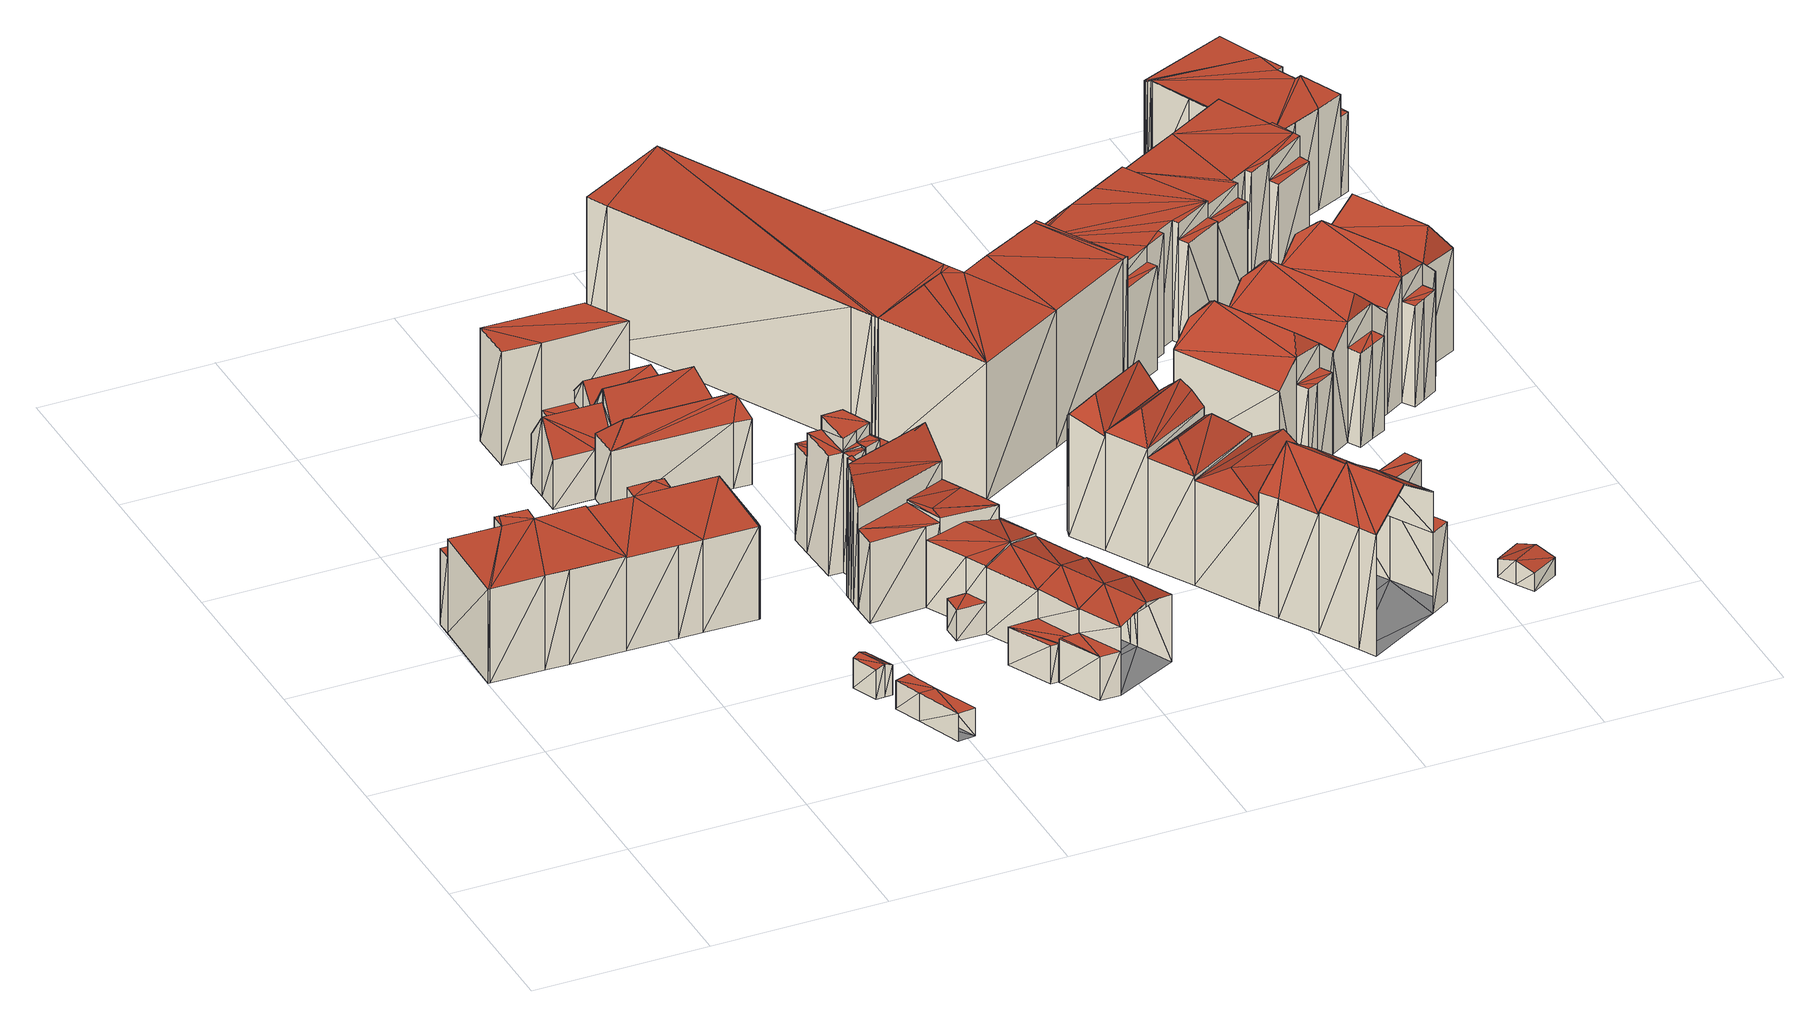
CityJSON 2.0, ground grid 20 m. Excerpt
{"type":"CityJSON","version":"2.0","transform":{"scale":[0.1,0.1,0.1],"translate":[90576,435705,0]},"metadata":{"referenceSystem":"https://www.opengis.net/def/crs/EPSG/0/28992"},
"CityObjects":{
"building1":{"type":"Building","attributes":{"TerrainHeight":2.93,"bron_tex":"UltraCAM-X 10cm juni 2008","voll_tex":"complete","bron_geo":"Lidar 15-30 punten - nov. 2008","status":"1"},"geometry":[{"type":"MultiSurface","lod":"2","boundaries":[[[0,1,2]],[[2,3,4]],[[4,0,2]],[[5,6,7]],[[7,8,5]],[[9,10,11]],[[11,12,13]],[[13,14,15]],[[15,16,17]],[[17,18,19]],[[9,11,13]],[[13,15,17]],[[17,19,20]],[[20,9,13]],[[13,17,20]],[[21,22,23]],[[23,24,25]],[[25,26,27]],[[28,21,23]],[[23,25,27]],[[29,28,23]],[[23,27,29]],[[24,30,1]],[[1,0,24]],[[25,24,0]],[[0,4,25]],[[31,32,4]],[[4,3,31]],[[22,33,7]],[[7,6,22]],[[34,22,6]],[[6,5,34]],[[33,21,19]],[[19,18,33]],[[8,7,18]],[[18,17,8]],[[5,8,17]],[[17,16,5]],[[23,34,16]],[[16,15,23]],[[30,23,15]],[[15,14,30]],[[2,1,14]],[[14,13,2]],[[3,2,13]],[[13,12,3]],[[35,36,12]],[[12,11,35]],[[27,26,11]],[[11,10,27]],[[29,27,10]],[[10,9,29]],[[28,29,9]],[[9,20,28]],[[21,28,20]],[[20,19,21]]],"semantics":{"surfaces":[{"type":"RoofSurface"},{"type":"GroundSurface"},{"type":"WallSurface"}],"values":[0,0,0,0,0,0,0,0,0,0,0,0,0,0,0,1,1,1,1,1,1,1,2,2,2,2,2,2,2,2,2,2,2,2,2,2,2,2,2,2,2,2,2,2,2,2,2,2,2,2,2,2,2,2,2,2]}}]},
"building2":{"type":"Building","attributes":{"TerrainHeight":3.15,"bron_tex":"UltraCAM-X 10cm juni 2008","voll_tex":"complete","bron_geo":"Lidar 15-30 punten - nov. 2008","status":"1"},"geometry":[{"type":"MultiSurface","lod":"2","boundaries":[[[37,32,31]],[[31,38,39]],[[39,37,31]],[[40,41,42]],[[42,43,40]],[[44,45,46]],[[47,48,49]],[[49,50,51]],[[51,36,35]],[[35,52,53]],[[54,44,46]],[[47,49,51]],[[51,35,53]],[[53,54,46]],[[46,47,51]],[[51,53,46]],[[55,26,25]],[[56,57,58]],[[58,59,60]],[[61,55,25]],[[25,56,58]],[[58,60,62]],[[62,61,25]],[[25,58,62]],[[56,25,32]],[[32,37,56]],[[63,56,37]],[[37,39,63]],[[58,64,41]],[[41,40,58]],[[65,58,40]],[[40,43,65]],[[38,31,36]],[[36,51,38]],[[39,38,51]],[[51,50,39]],[[57,63,50]],[[50,49,57]],[[64,57,49]],[[49,48,64]],[[42,41,48]],[[48,47,42]],[[43,42,47]],[[47,46,43]],[[59,65,46]],[[46,45,59]],[[60,59,45]],[[45,44,60]],[[62,60,44]],[[44,54,62]],[[61,62,54]],[[54,53,61]],[[55,61,53]],[[53,52,55]],[[26,55,52]],[[52,35,26]]],"semantics":{"surfaces":[{"type":"RoofSurface"},{"type":"GroundSurface"},{"type":"WallSurface"}],"values":[0,0,0,0,0,0,0,0,0,0,0,0,0,0,0,0,1,1,1,1,1,1,1,1,2,2,2,2,2,2,2,2,2,2,2,2,2,2,2,2,2,2,2,2,2,2,2,2,2,2,2,2,2,2,2,2]}}]},
"building3":{"type":"Building","attributes":{"TerrainHeight":2.6,"bron_tex":"UltraCAM-X 10cm juni 2008","voll_tex":"complete","bron_geo":"Lidar 15-30 punten - nov. 2008","status":"1"},"geometry":[{"type":"MultiSurface","lod":"2","boundaries":[[[66,67,68]],[[68,69,66]],[[70,71,67]],[[67,66,70]],[[72,73,74]],[[74,75,72]],[[76,74,68]],[[68,67,76]],[[73,77,66]],[[66,69,73]],[[74,73,69]],[[69,68,74]],[[75,76,67]],[[67,71,75]],[[72,75,71]],[[71,70,72]],[[77,72,70]],[[70,66,77]]],"semantics":{"surfaces":[{"type":"RoofSurface"},{"type":"GroundSurface"},{"type":"WallSurface"}],"values":[0,0,0,0,1,1,2,2,2,2,2,2,2,2,2,2,2,2]}}]},
"building4":{"type":"Building","attributes":{"TerrainHeight":2.44,"bron_tex":"UltraCAM-X 10cm juni 2008","voll_tex":"complete","bron_geo":"Lidar 15-30 punten - nov. 2008","status":"1"},"geometry":[{"type":"MultiSurface","lod":"2","boundaries":[[[78,79,80]],[[80,81,78]],[[82,83,84]],[[84,85,82]],[[82,85,80]],[[80,79,82]],[[83,82,79]],[[79,78,83]],[[85,84,81]],[[81,80,85]]],"semantics":{"surfaces":[{"type":"RoofSurface"},{"type":"GroundSurface"},{"type":"WallSurface"}],"values":[0,0,1,1,2,2,2,2,2,2]}}]},
"building5":{"type":"Building","attributes":{"TerrainHeight":2.37,"bron_tex":"UltraCAM-X 10cm juni 2008","voll_tex":"complete","bron_geo":"Lidar 15-30 punten - nov. 2008","status":"1"},"geometry":[{"type":"MultiSurface","lod":"2","boundaries":[[[86,87,78]],[[78,81,86]],[[88,89,84]],[[84,83,88]],[[88,83,78]],[[78,87,88]],[[84,89,86]],[[86,81,84]]],"semantics":{"surfaces":[{"type":"RoofSurface"},{"type":"GroundSurface"},{"type":"WallSurface"}],"values":[0,0,1,1,2,2,2,2]}}]},
"building6":{"type":"Building","attributes":{"TerrainHeight":2.31,"bron_tex":"UltraCAM-X 10cm juni 2008","voll_tex":"complete","bron_geo":"Lidar 15-30 punten - nov. 2008","status":"1"},"geometry":[{"type":"MultiSurface","lod":"2","boundaries":[[[90,91,92]],[[92,93,94]],[[94,90,92]],[[95,96,97]],[[97,98,99]],[[99,95,97]],[[98,97,92]],[[92,91,98]],[[99,98,91]],[[91,90,99]],[[95,99,90]],[[90,94,95]],[[96,95,94]],[[94,93,96]],[[97,96,93]],[[93,92,97]]],"semantics":{"surfaces":[{"type":"RoofSurface"},{"type":"GroundSurface"},{"type":"WallSurface"}],"values":[0,0,0,1,1,1,2,2,2,2,2,2,2,2,2,2]}}]},
"building7":{"type":"Building","attributes":{"TerrainHeight":3.4,"bron_tex":"UltraCAM-X 10cm juni 2008","voll_tex":"complete","bron_geo":"Lidar 15-30 punten - nov. 2008","status":"1"},"geometry":[{"type":"MultiSurface","lod":"2","boundaries":[[[100,101,102]],[[102,103,104]],[[104,100,102]],[[105,106,107]],[[107,102,101]],[[101,108,105]],[[105,107,101]],[[109,110,111]],[[111,112,109]],[[112,111,113]],[[113,114,112]],[[115,116,117]],[[117,118,119]],[[119,120,121]],[[115,117,119]],[[119,121,115]],[[108,101,122]],[[122,110,108]],[[101,123,111]],[[111,122,101]],[[116,124,110]],[[110,109,116]],[[125,116,109]],[[109,112,125]],[[123,100,113]],[[113,111,123]],[[117,125,112]],[[112,114,117]],[[126,117,114]],[[114,113,126]],[[127,119,103]],[[103,102,127]],[[118,126,100]],[[100,104,118]],[[119,118,104]],[[104,103,119]],[[120,127,102]],[[102,107,120]],[[121,120,107]],[[107,106,121]],[[128,129,106]],[[106,105,128]],[[124,115,105]],[[105,108,124]]],"semantics":{"surfaces":[{"type":"RoofSurface"},{"type":"GroundSurface"},{"type":"WallSurface"}],"values":[0,0,0,0,0,0,0,0,0,0,0,1,1,1,1,1,2,2,2,2,2,2,2,2,2,2,2,2,2,2,2,2,2,2,2,2,2,2,2,2,2,2,2,2]}}]},
"building8":{"type":"Building","attributes":{"TerrainHeight":3.57,"bron_tex":"UltraCAM-X 10cm juni 2008","voll_tex":"complete","bron_geo":"Lidar 15-30 punten - nov. 2008","status":"1"},"geometry":[{"type":"MultiSurface","lod":"2","boundaries":[[[130,131,132]],[[132,133,130]],[[134,135,131]],[[131,130,134]],[[136,129,128]],[[137,138,139]],[[136,128,137]],[[137,139,136]],[[140,95,99]],[[99,116,115]],[[115,121,140]],[[140,99,115]],[[140,121,129]],[[129,136,140]],[[95,140,136]],[[136,139,95]],[[138,139,95]],[[95,141,138]],[[128,137,124]],[[124,115,128]],[[142,137,132]],[[132,131,142]],[[116,143,130]],[[130,133,116]],[[124,116,133]],[[133,132,124]],[[138,142,131]],[[131,135,138]],[[99,141,135]],[[135,134,99]],[[143,99,134]],[[134,130,143]]],"semantics":{"surfaces":[{"type":"RoofSurface"},{"type":"GroundSurface"},{"type":"WallSurface"}],"values":[0,0,0,0,0,0,0,0,1,1,1,1,2,2,2,2,2,2,2,2,2,2,2,2,2,2,2,2,2,2,2,2]}}]},
"building9":{"type":"Building","attributes":{"TerrainHeight":3.4,"bron_tex":"UltraCAM-X 10cm juni 2008","voll_tex":"complete","bron_geo":"Lidar 15-30 punten - nov. 2008","status":"1"},"geometry":[{"type":"MultiSurface","lod":"2","boundaries":[[[144,145,146]],[[147,146,145]],[[145,148,149]],[[149,147,145]],[[149,148,150]],[[148,145,144]],[[151,152,150]],[[150,148,144]],[[144,151,150]],[[153,154,118]],[[118,117,155]],[[155,156,153]],[[153,118,155]],[[118,154,144]],[[144,146,118]],[[126,118,146]],[[146,147,126]],[[117,126,147]],[[147,149,117]],[[155,117,149]],[[149,150,155]],[[156,155,150]],[[150,152,156]],[[153,156,152]],[[152,151,153]],[[154,153,151]],[[151,144,154]]],"semantics":{"surfaces":[{"type":"RoofSurface"},{"type":"GroundSurface"},{"type":"WallSurface"}],"values":[0,0,0,0,0,0,0,0,0,1,1,1,1,2,2,2,2,2,2,2,2,2,2,2,2,2,2]}}]},
"building10":{"type":"Building","attributes":{"TerrainHeight":2.71,"bron_tex":"UltraCAM-X 10cm juni 2008","voll_tex":"complete","bron_geo":"Lidar 15-30 punten - nov. 2008","status":"1"},"geometry":[{"type":"MultiSurface","lod":"2","boundaries":[[[157,158,159]],[[160,161,162]],[[157,159,160]],[[160,162,157]],[[163,164,159]],[[158,165,166]],[[163,159,158]],[[158,166,167]],[[167,163,158]],[[168,169,170]],[[171,172,173]],[[173,174,175]],[[175,176,177]],[[177,178,179]],[[179,180,171]],[[173,175,177]],[[179,171,173]],[[173,177,179]],[[174,181,158]],[[158,157,174]],[[175,174,157]],[[157,162,175]],[[176,175,162]],[[162,161,176]],[[177,176,161]],[[161,160,177]],[[182,177,160]],[[160,159,182]],[[163,164,178]],[[178,179,163]],[[163,183,169]],[[172,171,167]],[[167,166,172]],[[158,165,173]],[[173,181,158]],[[178,182,159]],[[159,164,178]],[[171,180,168]],[[168,170,171]],[[170,183,167]],[[180,179,169]],[[169,168,180]]],"semantics":{"surfaces":[{"type":"RoofSurface"},{"type":"GroundSurface"},{"type":"WallSurface"}],"values":[0,0,0,0,0,0,0,0,0,0,1,1,1,1,1,1,1,1,2,2,2,2,2,2,2,2,2,2,2,2,2,2,2,2,2,2,2,2,2,2,2,2]}}]},
"building11":{"type":"Building","attributes":{"TerrainHeight":2.7,"bron_tex":"UltraCAM-X 10cm juni 2008","voll_tex":"complete","bron_geo":"Lidar 15-30 punten - nov. 2008","status":"1"},"geometry":[{"type":"MultiSurface","lod":"2","boundaries":[[[184,185,186]],[[186,187,184]],[[188,189,184]],[[184,190,188]],[[191,192,193]],[[194,195,193]],[[193,196,197]],[[197,194,193]],[[198,199,200]],[[200,201,202]],[[202,198,200]],[[203,204,205]],[[205,206,207]],[[208,203,205]],[[205,207,208]],[[209,210,211]],[[211,212,209]],[[213,214,215]],[[215,173,172]],[[216,213,215]],[[215,172,216]],[[198,202,211]],[[211,210,198]],[[208,203,210]],[[210,209,208]],[[193,195,209]],[[209,217,193]],[[191,193,217]],[[217,212,191]],[[185,184,212]],[[212,211,185]],[[202,201,186]],[[186,185,202]],[[213,216,184]],[[184,187,213]],[[218,213,187]],[[187,186,218]],[[166,219,188]],[[188,190,166]],[[216,172,190]],[[190,184,216]],[[184,189,192]],[[192,191,184]],[[207,208,195]],[[195,194,207]],[[220,221,194]],[[194,197,220]],[[219,220,197]],[[197,196,219]],[[189,188,196]],[[196,192,189]],[[222,214,200]],[[200,199,222]],[[214,218,201]],[[201,200,214]],[[215,222,204]],[[204,205,215]],[[173,215,205]],[[205,206,173]],[[221,165,206]],[[206,207,221]],[[199,198,203]],[[203,204,199]]],"semantics":{"surfaces":[{"type":"RoofSurface"},{"type":"GroundSurface"},{"type":"WallSurface"}],"values":[0,0,0,0,0,0,0,0,0,0,0,0,0,0,0,0,0,1,1,1,1,2,2,2,2,2,2,2,2,2,2,2,2,2,2,2,2,2,2,2,2,2,2,2,2,2,2,2,2,2,2,2,2,2,2,2,2,2,2,2,2,2,2]}}]},
"building12":{"type":"Building","attributes":{"TerrainHeight":2.64,"bron_tex":"UltraCAM-X 10cm juni 2008","voll_tex":"complete","bron_geo":"Lidar 15-30 punten - nov. 2008","status":"1"},"geometry":[{"type":"MultiSurface","lod":"2","boundaries":[[[223,224,225]],[[226,227,228]],[[228,227,223]],[[223,225,229]],[[229,228,223]],[[227,226,224]],[[224,223,227]],[[230,231,232]],[[232,233,234]],[[234,230,232]],[[235,175,174]],[[174,236,237]],[[238,235,174]],[[174,237,238]],[[231,230,225]],[[225,224,231]],[[236,174,226]],[[226,228,236]],[[239,240,228]],[[228,229,239]],[[241,237,229]],[[229,225,241]],[[174,242,224]],[[224,226,174]],[[242,175,232]],[[232,231,242]],[[238,241,230]],[[230,234,238]],[[235,238,234]],[[234,233,235]],[[175,235,233]],[[233,232,175]]],"semantics":{"surfaces":[{"type":"RoofSurface"},{"type":"GroundSurface"},{"type":"WallSurface"}],"values":[0,0,0,0,0,0,0,0,0,0,1,1,1,1,2,2,2,2,2,2,2,2,2,2,2,2,2,2,2,2,2,2]}}]},
"building13":{"type":"Building","attributes":{"TerrainHeight":2.54,"bron_tex":"UltraCAM-X 10cm juni 2008","voll_tex":"complete","bron_geo":"Lidar 15-30 punten - nov. 2008","status":"1"},"geometry":[{"type":"MultiSurface","lod":"2","boundaries":[[[243,244,245]],[[245,246,243]],[[247,248,239]],[[239,240,249]],[[250,247,239]],[[239,249,250]],[[248,251,252]],[[247,248,252]],[[253,254,247]],[[247,252,253]],[[255,238,237]],[[237,236,256]],[[257,258,259]],[[255,237,256]],[[256,260,257]],[[257,259,255]],[[255,256,257]],[[259,258,245]],[[245,244,259]],[[255,259,244]],[[244,243,255]],[[258,257,246]],[[246,245,258]],[[237,261,248]],[[248,239,237]],[[256,236,240]],[[240,249,256]],[[260,256,249]],[[249,250,260]],[[262,263,250]],[[250,247,262]],[[241,238,252]],[[252,251,241]],[[261,241,251]],[[251,248,261]],[[264,262,247]],[[247,254,264]],[[243,246,254]],[[254,253,243]],[[238,255,253]],[[253,252,238]]],"semantics":{"surfaces":[{"type":"RoofSurface"},{"type":"GroundSurface"},{"type":"WallSurface"}],"values":[0,0,0,0,0,0,0,0,0,0,1,1,1,1,1,1,1,2,2,2,2,2,2,2,2,2,2,2,2,2,2,2,2,2,2,2,2,2,2,2,2]}}]},
"building14":{"type":"Building","attributes":{"TerrainHeight":2.59,"bron_tex":"UltraCAM-X 10cm juni 2008","voll_tex":"complete","bron_geo":"Lidar 15-30 punten - nov. 2008","status":"1"},"geometry":[{"type":"MultiSurface","lod":"2","boundaries":[[[265,266,267]],[[267,268,269]],[[270,265,267]],[[267,269,270]],[[271,272,273]],[[273,274,275]],[[275,271,273]],[[276,275,274]],[[274,277,278]],[[278,276,274]],[[279,280,281]],[[281,282,283]],[[283,284,285]],[[286,287,288]],[[288,279,281]],[[281,283,285]],[[286,288,281]],[[281,285,289]],[[289,286,281]],[[281,280,267]],[[267,266,281]],[[288,286,270]],[[270,269,288]],[[279,288,269]],[[269,268,279]],[[280,279,268]],[[268,267,280]],[[290,291,274]],[[274,273,290]],[[283,282,273]],[[273,272,283]],[[284,283,272]],[[272,271,284]],[[291,292,277]],[[277,274,291]],[[289,285,276]],[[276,278,289]],[[266,265,278]],[[278,277,266]]],"semantics":{"surfaces":[{"type":"RoofSurface"},{"type":"GroundSurface"},{"type":"WallSurface"}],"values":[0,0,0,0,0,0,0,0,0,0,1,1,1,1,1,1,1,1,1,2,2,2,2,2,2,2,2,2,2,2,2,2,2,2,2,2,2,2,2]}}]},
"building15":{"type":"Building","attributes":{"TerrainHeight":2.78,"bron_tex":"UltraCAM-X 10cm juni 2008","voll_tex":"complete","bron_geo":"Lidar 15-30 punten - nov. 2008","status":"1"},"geometry":[{"type":"MultiSurface","lod":"2","boundaries":[[[290,293,263]],[[263,262,291]],[[291,290,263]],[[292,291,262]],[[262,264,292]],[[282,281,257]],[[257,260,294]],[[294,282,257]],[[294,260,263]],[[263,293,294]],[[282,294,293]],[[293,290,282]],[[257,281,292]],[[292,264,257]]],"semantics":{"surfaces":[{"type":"RoofSurface"},{"type":"GroundSurface"},{"type":"WallSurface"}],"values":[0,0,0,0,0,1,1,1,2,2,2,2,2,2]}}]},
"building16":{"type":"Building","attributes":{"TerrainHeight":2.46,"bron_tex":"UltraCAM-X 10cm juni 2008","voll_tex":"complete","bron_geo":"Lidar 15-30 punten - nov. 2008","status":"1"},"geometry":[{"type":"MultiSurface","lod":"2","boundaries":[[[295,296,297]],[[297,298,299]],[[299,300,295]],[[295,297,299]],[[301,302,303]],[[303,304,305]],[[305,301,303]],[[306,305,304]],[[304,307,306]],[[286,289,285]],[[285,284,308]],[[308,309,310]],[[310,311,287]],[[287,286,285]],[[285,308,310]],[[310,287,285]],[[286,287,298]],[[298,297,286]],[[312,313,297]],[[297,296,312]],[[285,289,296]],[[296,295,285]],[[311,310,300]],[[300,299,311]],[[287,311,299]],[[299,298,287]],[[265,270,313]],[[313,312,265]],[[271,275,304]],[[304,303,271]],[[308,284,303]],[[303,302,308]],[[309,308,302]],[[302,301,309]],[[314,305,315]],[[275,276,307]],[[307,304,275]],[[305,316,315]],[[295,300,306]],[[306,307,295]]],"semantics":{"surfaces":[{"type":"RoofSurface"},{"type":"GroundSurface"},{"type":"WallSurface"}],"values":[0,0,0,0,0,0,0,0,0,1,1,1,1,1,1,1,2,2,2,2,2,2,2,2,2,2,2,2,2,2,2,2,2,2,2,2,2,2,2,2]}}]},
"building17":{"type":"Building","attributes":{"TerrainHeight":-0.59,"bron_tex":"UltraCAM-X 10cm juni 2008","voll_tex":"complete","bron_geo":"Lidar 15-30 punten - nov. 2008","status":"1"},"geometry":[{"type":"MultiSurface","lod":"2","boundaries":[[[317,318,319]],[[319,320,321]],[[322,323,324]],[[324,325,326]],[[326,327,328]],[[328,329,330]],[[330,317,319]],[[319,321,322]],[[322,324,326]],[[328,330,319]],[[319,322,326]],[[326,328,319]],[[331,332,333]],[[333,334,331]],[[335,336,337]],[[337,338,339]],[[340,341,342]],[[342,335,337]],[[337,339,340]],[[340,342,337]],[[343,344,345]],[[345,346,347]],[[347,348,349]],[[349,350,351]],[[351,352,353]],[[353,354,355]],[[355,356,357]],[[357,358,359]],[[360,361,343]],[[343,345,347]],[[347,349,351]],[[351,353,355]],[[355,357,359]],[[360,343,347]],[[347,351,355]],[[355,359,362]],[[360,347,355]],[[355,362,360]],[[347,363,337]],[[337,336,347]],[[346,347,336]],[[336,335,346]],[[345,346,335]],[[335,342,345]],[[344,345,342]],[[342,341,344]],[[343,344,341]],[[341,340,343]],[[361,343,340]],[[340,339,361]],[[360,361,339]],[[339,338,360]],[[364,348,317]],[[317,318,364]],[[363,364,318]],[[318,319,363]],[[338,337,319]],[[319,320,338]],[[362,360,320]],[[320,321,362]],[[334,333,321]],[[321,322,334]],[[356,357,322]],[[322,323,356]],[[352,353,326]],[[326,327,352]],[[351,352,327]],[[327,328,351]],[[350,351,328]],[[328,329,350]],[[349,350,329]],[[329,330,349]],[[348,349,330]],[[330,317,348]],[[359,362,333]],[[333,332,359]],[[358,359,332]],[[332,331,358]],[[357,358,331]],[[331,334,357]]],"semantics":{"surfaces":[{"type":"RoofSurface"},{"type":"GroundSurface"},{"type":"WallSurface"}],"values":[0,0,0,0,0,0,0,0,0,0,0,0,0,0,0,0,0,0,0,0,1,1,1,1,1,1,1,1,1,1,1,1,1,1,1,1,1,1,2,2,2,2,2,2,2,2,2,2,2,2,2,2,2,2,2,2,2,2,2,2,2,2,2,2,2,2,2,2,2,2,2,2,2,2,2,2,2,2,2,2]}}]},
"building18":{"type":"Building","attributes":{"TerrainHeight":1.27,"bron_tex":"UltraCAM-X 10cm juni 2008","voll_tex":"complete","bron_geo":"Lidar 15-30 punten - nov. 2008","status":"1"},"geometry":[{"type":"MultiSurface","lod":"2","boundaries":[[[365,366,367]],[[367,368,369]],[[369,365,367]],[[369,368,370]],[[370,371,369]],[[367,370,368]],[[372,373,374]],[[374,375,376]],[[376,372,374]],[[376,375,367]],[[367,366,376]],[[365,366,376]],[[376,372,365]],[[377,372,365]],[[365,369,377]],[[373,377,369]],[[369,371,373]],[[375,374,370]],[[370,367,375]]],"semantics":{"surfaces":[{"type":"RoofSurface"},{"type":"GroundSurface"},{"type":"WallSurface"}],"values":[0,0,0,0,0,0,1,1,1,2,2,2,2,2,2,2,2,2,2]}}]},
"building19":{"type":"Building","attributes":{"TerrainHeight":1.14,"bron_tex":"UltraCAM-X 10cm juni 2008","voll_tex":"complete","bron_geo":"Lidar 15-30 punten - nov. 2008","status":"1"},"geometry":[{"type":"MultiSurface","lod":"2","boundaries":[[[378,379,380]],[[381,382,378]],[[378,380,383]],[[383,381,378]],[[383,380,379]],[[379,384,385]],[[385,383,379]],[[381,383,385]],[[386,387,374]],[[388,386,374]],[[374,373,388]],[[374,387,379]],[[379,378,374]],[[371,370,378]],[[378,382,371]],[[382,381,373]],[[389,390,385]],[[385,384,389]],[[391,392,384]],[[384,379,391]],[[388,373,381]],[[381,385,388]]],"semantics":{"surfaces":[{"type":"RoofSurface"},{"type":"GroundSurface"},{"type":"WallSurface"}],"values":[0,0,0,0,0,0,0,0,1,1,1,2,2,2,2,2,2,2,2,2,2,2]}}]},
"building20":{"type":"Building","attributes":{"TerrainHeight":1.14,"bron_tex":"UltraCAM-X 10cm juni 2008","voll_tex":"complete","bron_geo":"Lidar 15-30 punten - nov. 2008","status":"1"},"geometry":[{"type":"MultiSurface","lod":"2","boundaries":[[[393,394,395]],[[395,396,397]],[[397,393,395]],[[398,399,400]],[[391,401,402]],[[400,392,391]],[[391,402,398]],[[398,400,391]],[[401,402,398]],[[398,399,401]],[[403,404,387]],[[387,386,405]],[[405,406,407]],[[407,408,403]],[[403,387,405]],[[405,407,403]],[[407,406,394]],[[394,393,407]],[[408,407,393]],[[393,397,408]],[[403,408,397]],[[397,396,403]],[[396,395,400]],[[400,399,396]],[[387,404,401]],[[401,391,387]],[[409,389,392]],[[392,400,409]],[[410,411,399]],[[399,401,410]]],"semantics":{"surfaces":[{"type":"RoofSurface"},{"type":"GroundSurface"},{"type":"WallSurface"}],"values":[0,0,0,0,0,0,0,0,0,0,1,1,1,1,1,1,2,2,2,2,2,2,2,2,2,2,2,2,2,2]}}]},
"building21":{"type":"Building","attributes":{"TerrainHeight":-0.61,"bron_tex":"UltraCAM-X 10cm juni 2008","voll_tex":"complete","bron_geo":"Lidar 15-30 punten - nov. 2008","status":"1"},"geometry":[{"type":"MultiSurface","lod":"2","boundaries":[[[325,326,412]],[[412,413,414]],[[414,323,324]],[[324,325,412]],[[412,414,324]],[[415,414,413]],[[416,417,418]],[[418,419,420]],[[420,421,422]],[[422,423,415]],[[415,413,416]],[[416,418,420]],[[420,422,415]],[[415,416,420]],[[424,425,426]],[[426,427,424]],[[428,429,430]],[[430,431,432]],[[432,353,354]],[[354,355,356]],[[433,434,435]],[[436,437,438]],[[438,439,428]],[[428,430,432]],[[432,354,356]],[[433,435,436]],[[436,438,428]],[[432,356,440]],[[441,433,436]],[[436,428,432]],[[432,440,441]],[[441,436,432]],[[440,356,323]],[[323,414,440]],[[432,431,413]],[[413,412,432]],[[353,432,412]],[[412,326,353]],[[441,440,414]],[[414,415,441]],[[433,441,415]],[[415,423,433]],[[427,426,423]],[[423,422,427]],[[437,436,422]],[[422,421,437]],[[438,437,421]],[[421,420,438]],[[439,438,420]],[[420,419,439]],[[428,439,419]],[[419,418,428]],[[429,428,418]],[[418,417,429]],[[430,429,417]],[[417,416,430]],[[431,430,416]],[[416,413,431]],[[434,433,426]],[[426,425,434]],[[435,434,425]],[[425,424,435]],[[436,435,424]],[[424,427,436]]],"semantics":{"surfaces":[{"type":"RoofSurface"},{"type":"GroundSurface"},{"type":"WallSurface"}],"values":[0,0,0,0,0,0,0,0,0,0,0,0,0,0,0,0,1,1,1,1,1,1,1,1,1,1,1,1,1,1,1,1,2,2,2,2,2,2,2,2,2,2,2,2,2,2,2,2,2,2,2,2,2,2,2,2,2,2,2,2,2,2,2,2]}}]},
"building22":{"type":"Building","attributes":{"TerrainHeight":1.16,"bron_tex":"UltraCAM-X 10cm juni 2008","voll_tex":"complete","bron_geo":"Lidar 15-30 punten - nov. 2008","status":"1"},"geometry":[{"type":"MultiSurface","lod":"2","boundaries":[[[442,411,410]],[[410,443,442]],[[444,442,443]],[[443,445,444]],[[410,445,443]],[[446,447,404]],[[404,403,446]],[[442,411,403]],[[403,448,442]],[[446,448,442]],[[442,444,446]],[[404,447,445]],[[445,410,404]]],"semantics":{"surfaces":[{"type":"RoofSurface"},{"type":"GroundSurface"},{"type":"WallSurface"}],"values":[0,0,0,0,0,1,1,2,2,2,2,2,2]}}]},
"building23":{"type":"Building","attributes":{"TerrainHeight":0.5,"bron_tex":"UltraCAM-X 10cm juni 2008","voll_tex":"complete","bron_geo":"Lidar 15-30 punten - nov. 2008","status":"1"},"geometry":[{"type":"MultiSurface","lod":"2","boundaries":[[[449,450,451]],[[452,449,451]],[[451,453,452]],[[450,454,455]],[[455,451,450]],[[456,457,458]],[[458,459,456]],[[447,446,460]],[[460,461,462]],[[463,447,460]],[[460,462,463]],[[444,464,451]],[[451,455,444]],[[459,458,455]],[[455,454,459]],[[460,446,458]],[[458,457,460]],[[461,460,457]],[[457,456,461]],[[451,453,445]],[[445,464,451]],[[463,462,449]],[[449,452,463]],[[447,463,452]],[[452,453,447]]],"semantics":{"surfaces":[{"type":"RoofSurface"},{"type":"GroundSurface"},{"type":"WallSurface"}],"values":[0,0,0,0,0,0,0,1,1,1,1,2,2,2,2,2,2,2,2,2,2,2,2,2,2]}}]},
"building24":{"type":"Building","attributes":{"TerrainHeight":0.2,"bron_tex":"UltraCAM-X 10cm juni 2008","voll_tex":"complete","bron_geo":"Lidar 15-30 punten - nov. 2008","status":"1"},"geometry":[{"type":"MultiSurface","lod":"2","boundaries":[[[465,466,467]],[[467,468,469]],[[469,465,467]],[[466,470,471]],[[471,467,466]],[[472,473,474]],[[474,475,472]],[[476,462,461]],[[461,477,478]],[[478,479,476]],[[476,461,478]],[[454,450,467]],[[467,471,454]],[[472,475,471]],[[471,470,472]],[[480,481,470]],[[470,466,480]],[[456,459,475]],[[475,474,456]],[[477,461,474]],[[474,473,477]],[[478,477,473]],[[473,472,478]],[[450,449,468]],[[468,467,450]],[[482,480,466]],[[466,465,482]],[[476,479,465]],[[465,469,476]],[[462,476,469]],[[469,468,462]]],"semantics":{"surfaces":[{"type":"RoofSurface"},{"type":"GroundSurface"},{"type":"WallSurface"}],"values":[0,0,0,0,0,0,0,1,1,1,1,2,2,2,2,2,2,2,2,2,2,2,2,2,2,2,2,2,2,2,2]}}]},
"building25":{"type":"Building","attributes":{"TerrainHeight":1.09,"bron_tex":"UltraCAM-X 10cm juni 2008","voll_tex":"complete","bron_geo":"Lidar 15-30 punten - nov. 2008","status":"1"},"geometry":[{"type":"MultiSurface","lod":"2","boundaries":[[[483,484,485]],[[485,486,487]],[[487,483,485]],[[488,489,490]],[[490,491,488]],[[492,493,390]],[[389,409,494]],[[494,492,390]],[[390,389,494]],[[484,495,496]],[[496,485,484]],[[386,388,497]],[[497,498,499]],[[499,500,406]],[[406,405,386]],[[386,497,499]],[[499,406,386]],[[501,502,484]],[[484,483,501]],[[503,501,483]],[[483,487,503]],[[490,489,487]],[[487,486,490]],[[504,497,486]],[[486,485,504]],[[500,503,489]],[[489,488,500]],[[505,500,488]],[[488,491,505]],[[497,388,390]],[[390,493,497]],[[491,490,493]],[[493,492,491]],[[406,505,492]],[[492,494,406]],[[395,394,494]],[[494,409,395]],[[499,498,496]],[[496,495,499]],[[502,499,495]],[[495,484,502]],[[498,504,485]],[[485,496,498]]],"semantics":{"surfaces":[{"type":"RoofSurface"},{"type":"GroundSurface"},{"type":"WallSurface"}],"values":[0,0,0,0,0,0,0,0,0,0,0,1,1,1,1,1,1,2,2,2,2,2,2,2,2,2,2,2,2,2,2,2,2,2,2,2,2,2,2,2,2,2,2]}}]},
"building26":{"type":"Building","attributes":{"TerrainHeight":1.25,"bron_tex":"UltraCAM-X 10cm juni 2008","voll_tex":"complete","bron_geo":"Lidar 15-30 punten - nov. 2008","status":"1"},"geometry":[{"type":"MultiSurface","lod":"2","boundaries":[[[506,507,508]],[[508,509,506]],[[510,511,512]],[[512,513,510]],[[514,515,516]],[[516,517,514]],[[518,519,520]],[[521,522,523]],[[518,520,521]],[[521,523,518]],[[524,520,509]],[[509,508,524]],[[515,514,508]],[[508,507,515]],[[519,518,507]],[[507,506,519]],[[520,519,506]],[[506,509,520]],[[522,525,511]],[[511,510,522]],[[523,522,510]],[[510,513,523]],[[518,523,513]],[[513,512,518]],[[521,524,514]],[[514,517,521]],[[525,521,517]],[[517,516,525]],[[512,511,516]],[[516,515,512]]],"semantics":{"surfaces":[{"type":"RoofSurface"},{"type":"GroundSurface"},{"type":"WallSurface"}],"values":[0,0,0,0,0,0,1,1,1,1,2,2,2,2,2,2,2,2,2,2,2,2,2,2,2,2,2,2,2,2]}}]},
"building27":{"type":"Building","attributes":{"TerrainHeight":0.47,"bron_tex":"UltraCAM-X 10cm juni 2008","voll_tex":"complete","bron_geo":"Lidar 15-30 punten - nov. 2008","status":"1"},"geometry":[{"type":"MultiSurface","lod":"2","boundaries":[[[526,527,528]],[[528,529,530]],[[530,531,526]],[[526,528,530]],[[528,532,533]],[[533,534,535]],[[535,529,528]],[[528,533,535]],[[535,530,529]],[[532,528,527]],[[536,537,538]],[[538,539,540]],[[540,536,538]],[[541,542,543]],[[543,544,545]],[[545,546,547]],[[547,548,549]],[[549,550,551]],[[551,541,543]],[[543,545,547]],[[547,549,551]],[[551,543,547]],[[545,544,527]],[[527,526,545]],[[552,553,526]],[[526,531,552]],[[547,546,531]],[[531,530,547]],[[532,533,542]],[[542,543,532]],[[534,535,551]],[[551,541,534]],[[542,541,534]],[[534,533,542]],[[538,537,530]],[[530,535,538]],[[544,543,532]],[[532,527,544]],[[548,547,537]],[[537,536,548]],[[549,548,536]],[[536,540,549]],[[550,549,540]],[[540,539,550]],[[551,550,539]],[[539,538,551]]],"semantics":{"surfaces":[{"type":"RoofSurface"},{"type":"GroundSurface"},{"type":"WallSurface"}],"values":[0,0,0,0,0,0,0,0,0,0,0,0,0,1,1,1,1,1,1,1,1,1,2,2,2,2,2,2,2,2,2,2,2,2,2,2,2,2,2,2,2,2,2,2,2,2]}}]},
"building28":{"type":"Building","attributes":{"TerrainHeight":-0.65,"bron_tex":"UltraCAM-X 10cm juni 2008","voll_tex":"complete","bron_geo":"Lidar 15-30 punten - nov. 2008","status":"1"},"geometry":[{"type":"MultiSurface","lod":"2","boundaries":[[[554,555,556]],[[557,558,559]],[[559,560,561]],[[562,563,564]],[[564,565,554]],[[554,556,566]],[[566,557,559]],[[562,564,554]],[[554,566,559]],[[561,562,554]],[[554,559,561]],[[567,568,569]],[[569,570,567]],[[571,572,573]],[[573,574,571]],[[575,576,577]],[[578,579,580]],[[439,428,581]],[[582,583,584]],[[585,575,577]],[[578,580,439]],[[439,581,582]],[[584,585,577]],[[586,578,439]],[[439,582,584]],[[584,577,586]],[[586,439,584]],[[581,582,568]],[[568,567,581]],[[428,581,567]],[[567,570,428]],[[587,428,570]],[[570,569,587]],[[576,588,572]],[[572,571,576]],[[574,571,576]],[[576,575,574]],[[589,575,574]],[[574,573,589]],[[579,580,555]],[[555,556,579]],[[578,579,556]],[[556,566,578]],[[586,578,566]],[[566,557,586]],[[577,586,557]],[[557,558,577]],[[588,577,558]],[[558,559,588]],[[573,572,559]],[[559,560,573]],[[585,589,560]],[[560,561,585]],[[584,585,561]],[[561,562,584]],[[583,584,562]],[[562,563,583]],[[582,583,563]],[[563,564,582]],[[569,568,564]],[[564,565,569]],[[439,587,565]],[[565,554,439]],[[580,439,554]],[[554,555,580]]],"semantics":{"surfaces":[{"type":"RoofSurface"},{"type":"GroundSurface"},{"type":"WallSurface"}],"values":[0,0,0,0,0,0,0,0,0,0,0,0,0,0,0,1,1,1,1,1,1,1,1,1,1,1,1,2,2,2,2,2,2,2,2,2,2,2,2,2,2,2,2,2,2,2,2,2,2,2,2,2,2,2,2,2,2,2,2,2,2,2,2,2,2]}}]},
"building29":{"type":"Building","attributes":{"TerrainHeight":-0.03,"bron_tex":"UltraCAM-X 10cm juni 2008","voll_tex":"complete","bron_geo":"Lidar 15-30 punten - nov. 2008","status":"1"},"geometry":[{"type":"MultiSurface","lod":"2","boundaries":[[[590,591,592]],[[592,593,590]],[[594,590,593]],[[593,595,594]],[[596,597,598]],[[598,599,596]],[[596,599,592]],[[592,591,596]],[[600,596,591]],[[591,590,600]],[[599,601,593]],[[593,592,599]],[[597,600,590]],[[590,594,597]],[[598,597,594]],[[594,595,598]],[[601,598,595]],[[595,593,601]]],"semantics":{"surfaces":[{"type":"RoofSurface"},{"type":"GroundSurface"},{"type":"WallSurface"}],"values":[0,0,0,0,1,1,2,2,2,2,2,2,2,2,2,2,2,2]}}]},
"building30":{"type":"Building","attributes":{"TerrainHeight":-0.19,"bron_tex":"UltraCAM-X 10cm juni 2008","voll_tex":"complete","bron_geo":"Lidar 15-30 punten - nov. 2008","status":"1"},"geometry":[{"type":"MultiSurface","lod":"2","boundaries":[[[602,603,604]],[[604,605,606]],[[606,602,604]],[[607,608,609]],[[609,610,611]],[[611,607,609]],[[610,609,604]],[[604,603,610]],[[611,610,603]],[[603,602,611]],[[607,611,602]],[[602,606,607]],[[608,607,606]],[[606,605,608]],[[609,608,605]],[[605,604,609]]],"semantics":{"surfaces":[{"type":"RoofSurface"},{"type":"GroundSurface"},{"type":"WallSurface"}],"values":[0,0,0,1,1,1,2,2,2,2,2,2,2,2,2,2]}}]},
"building31":{"type":"Building","attributes":{"TerrainHeight":-0.17,"bron_tex":"UltraCAM-X 10cm juni 2008","voll_tex":"complete","bron_geo":"Lidar 15-30 punten - nov. 2008","status":"1"},"geometry":[{"type":"MultiSurface","lod":"2","boundaries":[[[612,613,614]],[[614,615,616]],[[616,612,614]],[[617,618,619]],[[620,621,622]],[[621,620,553]],[[553,552,617]],[[617,619,621]],[[621,553,617]],[[623,622,621]],[[621,619,618]],[[618,624,623]],[[623,621,618]],[[625,545,546]],[[626,627,628]],[[628,629,630]],[[630,631,632]],[[632,633,625]],[[625,546,626]],[[626,628,630]],[[630,632,625]],[[625,626,630]],[[629,630,614]],[[614,615,629]],[[628,629,615]],[[615,616,628]],[[627,628,616]],[[616,612,627]],[[626,627,612]],[[612,613,626]],[[613,614,618]],[[618,617,613]],[[633,625,620]],[[620,622,633]],[[620,553,545]],[[545,625,620]],[[552,617,626]],[[626,546,552]],[[632,633,622]],[[622,623,632]],[[630,631,624]],[[624,618,630]]],"semantics":{"surfaces":[{"type":"RoofSurface"},{"type":"GroundSurface"},{"type":"WallSurface"}],"values":[0,0,0,0,0,0,0,0,0,0,0,0,0,1,1,1,1,1,1,1,1,1,2,2,2,2,2,2,2,2,2,2,2,2,2,2,2,2,2,2,2,2]}}]},
"building32":{"type":"Building","attributes":{"TerrainHeight":-0.63,"bron_tex":"UltraCAM-X 10cm juni 2008","voll_tex":"complete","bron_geo":"Lidar 15-30 punten - nov. 2008","status":"1"},"geometry":[{"type":"MultiSurface","lod":"2","boundaries":[[[634,635,636]],[[636,637,638]],[[638,639,640]],[[641,634,636]],[[636,638,640]],[[640,641,636]],[[636,642,643]],[[643,644,645]],[[645,637,636]],[[636,643,645]],[[642,636,635]],[[645,638,637]],[[646,647,648]],[[648,649,650]],[[650,646,648]],[[651,652,632]],[[632,631,653]],[[653,654,655]],[[655,656,657]],[[657,658,659]],[[660,661,651]],[[651,632,653]],[[653,655,657]],[[657,659,660]],[[660,651,653]],[[653,657,660]],[[661,651,635]],[[635,634,661]],[[662,641,663]],[[659,660,641]],[[641,640,659]],[[658,659,640]],[[640,639,658]],[[657,658,639]],[[639,638,657]],[[652,632,643]],[[643,642,652]],[[631,653,645]],[[645,644,631]],[[623,624,644]],[[644,643,623]],[[651,652,642]],[[642,635,651]],[[648,647,638]],[[638,645,648]],[[656,657,647]],[[647,646,656]],[[655,656,646]],[[646,650,655]],[[654,655,650]],[[650,649,654]],[[653,654,649]],[[649,648,653]]],"semantics":{"surfaces":[{"type":"RoofSurface"},{"type":"GroundSurface"},{"type":"WallSurface"}],"values":[0,0,0,0,0,0,0,0,0,0,0,0,0,0,0,1,1,1,1,1,1,1,1,1,1,1,2,2,2,2,2,2,2,2,2,2,2,2,2,2,2,2,2,2,2,2,2,2,2,2,2,2,2]}}]},
"building33":{"type":"Building","attributes":{"TerrainHeight":-0.74,"bron_tex":"UltraCAM-X 10cm juni 2008","voll_tex":"complete","bron_geo":"Lidar 15-30 punten - nov. 2008","status":"1"},"geometry":[{"type":"MultiSurface","lod":"2","boundaries":[[[664,665,666]],[[666,667,664]],[[668,669,670]],[[670,671,672]],[[673,674,675]],[[675,676,677]],[[677,678,679]],[[679,680,668]],[[670,672,681]],[[673,675,677]],[[677,679,668]],[[668,670,681]],[[681,673,677]],[[677,668,681]],[[682,683,684]],[[684,685,682]],[[686,576,577]],[[577,687,688]],[[688,689,690]],[[690,691,692]],[[692,693,694]],[[695,696,697]],[[698,686,577]],[[577,688,690]],[[690,692,694]],[[697,698,577]],[[690,694,695]],[[695,697,577]],[[577,690,695]],[[686,699,683]],[[683,682,686]],[[685,682,686]],[[686,576,685]],[[588,576,685]],[[685,684,588]],[[687,577,670]],[[670,669,687]],[[688,687,669]],[[669,668,688]],[[689,688,668]],[[668,680,689]],[[700,701,680]],[[680,679,700]],[[702,700,679]],[[679,678,702]],[[692,691,678]],[[678,677,692]],[[703,692,677]],[[677,676,703]],[[666,665,676]],[[676,675,666]],[[696,695,675]],[[675,674,696]],[[697,696,674]],[[674,673,697]],[[698,697,673]],[[673,681,698]],[[699,698,681]],[[681,672,699]],[[684,683,672]],[[672,671,684]],[[577,588,671]],[[671,670,577]],[[693,703,665]],[[665,664,693]],[[694,693,664]],[[664,667,694]],[[695,694,667]],[[667,666,695]]],"semantics":{"surfaces":[{"type":"RoofSurface"},{"type":"GroundSurface"},{"type":"WallSurface"}],"values":[0,0,0,0,0,0,0,0,0,0,0,0,0,0,0,0,1,1,1,1,1,1,1,1,1,1,1,1,1,2,2,2,2,2,2,2,2,2,2,2,2,2,2,2,2,2,2,2,2,2,2,2,2,2,2,2,2,2,2,2,2,2,2,2,2,2,2,2,2]}}]},
"building34":{"type":"Building","attributes":{"TerrainHeight":-0.8,"bron_tex":"UltraCAM-X 10cm juni 2008","voll_tex":"complete","bron_geo":"Lidar 15-30 punten - nov. 2008","status":"1"},"geometry":[{"type":"MultiSurface","lod":"2","boundaries":[[[704,705,706]],[[706,707,704]],[[708,706,705]],[[707,706,708]],[[709,710,663]],[[663,707,708]],[[708,709,663]],[[663,704,707]],[[711,660,661]],[[712,713,714]],[[711,661,712]],[[712,714,711]],[[714,713,708]],[[708,705,714]],[[662,710,634]],[[712,661,710]],[[710,709,712]],[[713,712,709]],[[709,708,713]],[[660,711,704]],[[704,663,660]]],"semantics":{"surfaces":[{"type":"RoofSurface"},{"type":"GroundSurface"},{"type":"WallSurface"}],"values":[0,0,0,0,0,0,0,0,1,1,1,1,2,2,2,2,2,2,2,2,2]}}]},
"building35":{"type":"Building","attributes":{"TerrainHeight":-0.64,"bron_tex":"UltraCAM-X 10cm juni 2008","voll_tex":"complete","bron_geo":"Lidar 15-30 punten - nov. 2008","status":"1"},"geometry":[{"type":"MultiSurface","lod":"2","boundaries":[[[715,716,717]],[[717,718,715]],[[719,720,721]],[[721,722,723]],[[723,719,721]],[[724,725,726]],[[727,728,729]],[[729,730,731]],[[732,701,700]],[[702,733,734]],[[734,735,736]],[[737,738,724]],[[724,726,727]],[[729,731,732]],[[732,700,702]],[[702,734,736]],[[724,727,729]],[[729,732,702]],[[702,736,739]],[[737,724,729]],[[729,702,739]],[[739,737,729]],[[691,690,689]],[[740,741,742]],[[743,744,745]],[[745,746,747]],[[748,749,750]],[[750,751,752]],[[753,754,755]],[[755,756,757]],[[757,758,691]],[[691,689,740]],[[740,742,743]],[[743,745,747]],[[747,748,750]],[[753,755,757]],[[757,691,740]],[[740,743,747]],[[747,750,752]],[[752,753,757]],[[757,740,747]],[[747,752,757]],[[759,746,726]],[[726,725,759]],[[722,721,725]],[[725,724,722]],[[751,750,724]],[[724,738,751]],[[752,751,738]],[[738,737,752]],[[753,752,737]],[[737,739,753]],[[754,753,739]],[[739,736,754]],[[718,717,736]],[[736,735,718]],[[757,760,735]],[[735,734,757]],[[758,757,734]],[[734,733,758]],[[691,758,733]],[[733,702,691]],[[740,689,701]],[[701,732,740]],[[741,740,732]],[[732,731,741]],[[742,741,731]],[[731,730,742]],[[743,742,730]],[[730,729,743]],[[744,743,729]],[[729,728,744]],[[745,744,728]],[[728,727,745]],[[746,745,727]],[[727,726,746]],[[747,759,721]],[[721,720,747]],[[748,747,720]],[[720,719,748]],[[749,748,719]],[[719,723,749]],[[750,749,723]],[[723,722,750]],[[755,754,717]],[[717,716,755]],[[756,755,716]],[[716,715,756]],[[760,756,715]],[[715,718,760]]],"semantics":{"surfaces":[{"type":"RoofSurface"},{"type":"GroundSurface"},{"type":"WallSurface"}],"values":[0,0,0,0,0,0,0,0,0,0,0,0,0,0,0,0,0,0,0,0,0,0,1,1,1,1,1,1,1,1,1,1,1,1,1,1,1,1,1,1,1,1,2,2,2,2,2,2,2,2,2,2,2,2,2,2,2,2,2,2,2,2,2,2,2,2,2,2,2,2,2,2,2,2,2,2,2,2,2,2,2,2,2,2,2,2,2,2,2,2]}}]}
},
"vertices":[
[132,459,87],[100,459,87],[99,441,87],[156,440,87],[156,458,87],[63,460,92],[3,461,92],[3,443,92],[63,442,92],[64,339,114],[91,338,114],[154,337,114],[156,440,114],[99,441,114],[100,459,114],[68,460,114],[63,460,114],[63,442,114],[3,443,114],[1,340,114],[3,340,114],[1,340,0],[3,461,0],[68,460,0],[132,459,0],[156,458,0],[154,337,0],[91,338,0],[3,340,0],[64,339,0],[100,459,0],[156,440,85],[156,458,85],[3,443,0],[63,460,0],[154,337,112],[156,440,112],
[176,458,85],[209,439,85],[210,457,85],[305,455,78],[251,456,78],[250,438,78],[304,437,78],[302,334,112],[303,343,112],[304,437,112],[250,438,112],[251,456,112],[240,457,112],[210,457,112],[209,439,112],[212,336,112],[239,335,112],[301,334,112],[212,336,0],[176,458,0],[240,457,0],[305,455,0],[303,343,0],[302,334,0],[239,335,0],[301,334,0],[210,457,0],[251,456,0],[304,437,0],
[356,149,40],[342,180,40],[334,178,36],[346,148,36],[365,149,36],[350,183,36],[365,149,0],[346,148,0],[334,178,0],[350,183,0],[342,180,0],[356,149,0],
[388,94,34],[374,130,34],[357,124,34],[369,93,34],[374,130,0],[388,94,0],[369,93,0],[357,124,0],
[389,42,34],[409,44,34],[409,44,0],[389,42,0],
[326,703,137],[299,753,137],[183,755,137],[184,705,137],[228,703,137],[228,703,0],[184,705,0],[183,755,0],[299,753,0],[326,703,0],
[263,607,60],[264,634,96],[197,635,96],[197,608,60],[244,608,60],[228,660,60],[228,661,59],[197,661,60],[264,660,60],[350,658,73],[264,660,73],[264,632,114],[365,631,114],[263,607,77],[379,606,77],[228,660,0],[350,658,0],[379,606,0],[244,608,0],[197,608,0],[197,661,0],[228,661,0],[264,634,112],[264,632,94],[264,660,0],[365,631,0],[263,607,0],[197,635,0],[228,660,56],[228,661,56],
[339,679,95],[264,680,95],[264,660,72],[350,658,72],[326,703,69],[264,703,70],[229,661,56],[264,660,56],[264,703,56],[228,703,56],[229,661,0],[264,703,0],[264,680,56],[339,679,0],
[244,569,80],[267,588,102],[244,608,79],[263,607,79],[386,586,102],[379,606,78],[391,583,99],[380,567,80],[400,566,79],[380,567,0],[244,569,0],[391,583,0],[400,566,0],
[513,351,124],[503,370,162],[400,332,162],[400,326,152],[400,319,142],[400,308,124],[420,343,155],[400,337,153],[490,395,115],[419,366,118],[419,365,119],[413,363,148],[420,343,148],[419,365,148],[419,365,0],[419,366,0],[490,395,0],[513,351,0],[400,308,0],[400,319,0],[400,326,0],[400,337,0],[420,343,0],[413,363,0],[503,370,0],[400,332,0],[420,348,148],
[415,378,145],[413,426,145],[397,426,145],[399,378,145],[438,374,145],[436,379,145],[419,366,145],[415,378,147],[436,379,147],[434,386,147],[458,382,147],[452,394,147],[438,374,147],[439,374,147],[437,427,117],[425,453,117],[396,453,117],[397,426,117],[413,426,117],[437,427,120],[425,453,120],[460,453,120],[490,395,120],[458,382,120],[452,394,120],[452,394,162],[437,427,162],[413,426,162],[415,378,162],[399,378,0],[396,453,0],[460,453,0],[415,378,0],[434,386,162],[397,426,0],[438,374,117],[439,374,117],[458,382,116],[425,453,0],
[479,300,106],[465,333,101],[480,283,104],[513,351,102],[522,323,106],[547,287,100],[547,286,100],[480,283,98],[465,333,98],[400,308,98],[400,280,98],[464,283,98],[400,280,0],[547,287,0],[547,286,0],[464,283,0],[547,286,83],[547,287,82],[480,283,0],[465,333,0],
[488,237,38],[466,236,38],[466,213,38],[499,213,38],[534,229,92],[507,285,92],[550,288,82],[570,247,82],[480,283,86],[464,283,82],[488,237,82],[499,213,82],[488,237,0],[550,288,0],[499,213,0],[466,213,0],[466,236,0],[570,247,0],[507,285,0],[534,229,90],[570,247,79],[499,213,80],
[551,101,46],[529,152,46],[495,151,46],[519,100,46],[528,100,46],[530,100,46],[624,135,81],[618,147,81],[599,186,81],[563,169,92],[587,118,92],[551,100,81],[529,152,82],[551,101,81],[519,100,0],[495,151,0],[529,152,0],[599,186,0],[618,147,0],[624,135,0],[551,100,0],[530,100,0],[528,99,0],[528,100,0],[551,101,0],[599,186,79],[563,169,90],[529,152,80],
[580,226,79],[580,226,0],
[551,100,53],[551,101,53],[530,100,53],[528,99,53],[552,51,53],[575,51,53],[648,86,82],[628,127,82],[624,135,82],[587,118,93],[611,68,93],[575,51,83],[551,100,83],[628,127,0],[648,86,0],[575,51,0],[552,51,0],[551,101,48],[530,100,48],[631,78,87],[611,68,87],[591,59,87],
[365,891,166],[435,929,166],[470,948,166],[626,655,166],[629,650,166],[642,625,166],[645,619,166],[632,612,166],[607,599,166],[539,562,166],[537,565,166],[535,569,166],[523,592,166],[377,867,166],[645,635,120],[639,647,120],[629,650,120],[642,625,120],[489,958,78],[483,955,78],[470,948,78],[626,655,78],[644,664,78],[536,868,78],[523,894,78],[510,918,78],[536,868,0],[523,894,0],[510,918,0],[489,958,0],[483,955,0],[365,891,0],[377,867,0],[523,592,0],[535,569,0],[537,565,0],[539,562,0],[607,599,0],[632,612,0],[645,619,0],[642,625,0],[645,635,0],[639,647,0],[626,655,0],[644,664,0],[629,650,0],[470,948,0],[435,929,0],
[730,399,138],[655,355,138],[652,343,148],[679,338,169],[744,375,169],[674,304,138],[758,351,138],[730,399,0],[758,351,0],[674,304,0],[652,343,0],[655,355,0],[744,375,0],
[674,304,143],[700,257,143],[710,293,169],[758,351,144],[758,351,143],[768,326,169],[785,305,143],[777,318,158],[785,305,0],[700,257,0],[777,318,0],[785,305,101],[777,318,101],[700,257,132],[785,305,131],
[826,263,69],[799,312,69],[786,304,69],[815,255,69],[826,262,69],[775,265,161],[815,255,132],[786,304,133],[729,206,132],[724,237,161],[815,255,0],[729,206,0],[786,304,0],[799,312,0],[826,263,0],[826,262,0],[786,304,101],[729,206,127],[815,255,128],
[604,439,166],[709,499,166],[654,603,166],[688,622,166],[811,557,166],[817,560,166],[816,561,166],[761,660,166],[758,658,166],[734,646,166],[731,644,166],[706,631,166],[721,647,109],[709,641,109],[706,631,109],[731,644,109],[816,561,0],[817,560,0],[811,557,0],[709,499,0],[604,439,0],[706,631,0],[709,641,0],[721,647,0],[731,644,0],[734,646,0],[758,658,0],[761,660,0],[654,603,0],[688,622,0],
[834,220,153],[756,176,153],[854,186,128],[768,136,128],[854,186,0],[768,136,0],[834,220,0],
[806,72,144],[848,96,179],[811,161,179],[781,115,144],[768,136,143],[891,121,144],[854,186,144],[913,133,94],[876,196,94],[854,186,94],[891,121,94],[876,196,0],[913,133,0],[806,72,0],[781,115,0],[811,161,128],
[841,9,147],[884,34,182],[848,96,182],[806,72,147],[831,28,147],[927,58,147],[891,121,147],[927,58,97],[949,71,97],[913,133,97],[891,121,97],[831,28,0],[949,71,0],[927,58,0],[841,9,0],[884,34,181],[927,58,146],[841,9,146],
[848,360,38],[845,364,40],[805,342,40],[808,337,37],[848,359,38],[856,344,32],[848,359,32],[808,337,32],[817,322,32],[817,322,101],[808,337,101],[799,312,101],[842,370,38],[802,347,38],[808,337,0],[802,347,0],[842,370,0],[856,344,0],[848,360,0],[845,364,0],[848,359,0],[805,342,0],[817,322,0],
[782,403,76],[800,412,76],[793,425,76],[776,416,76],[825,402,37],[814,420,37],[800,412,37],[810,394,37],[793,425,43],[800,412,43],[814,420,43],[806,432,43],[800,412,0],[782,403,0],[776,416,0],[806,432,0],[825,402,0],[810,394,0],[793,425,0],[814,420,0],
[895,488,124],[871,475,148],[863,450,165],[912,362,165],[939,359,146],[960,371,124],[837,455,148],[814,442,124],[879,325,124],[904,340,150],[947,345,117],[939,359,117],[904,340,117],[912,327,117],[925,333,117],[879,325,0],[814,442,0],[837,455,0],[871,475,0],[895,488,0],[960,371,0],[939,359,0],[947,345,0],[925,333,0],[912,327,0],[904,340,0],[960,371,120],[895,488,121],
[761,660,145],[757,667,145],[802,692,145],[853,720,145],[896,744,145],[948,650,145],[904,625,145],[900,632,145],[879,620,145],[882,613,145],[857,599,145],[810,573,145],[820,702,145],[863,588,126],[857,599,126],[810,573,126],[816,561,126],[954,639,125],[948,650,125],[904,625,125],[910,614,125],[910,614,0],[954,639,0],[896,744,0],[820,702,0],[802,692,0],[757,667,0],[863,588,0],[857,599,0],[882,613,0],[879,620,0],[900,632,0],[853,720,0],[810,573,0],[948,650,0],[904,625,0],
[1057,90,29],[1045,110,22],[1015,92,22],[1026,72,29],[1069,70,22],[1038,52,22],[1045,110,0],[1069,70,0],[1038,52,0],[1015,92,0],[1057,90,0],[1026,72,0],
[1012,274,36],[1003,292,36],[962,270,36],[972,251,36],[1013,273,36],[1013,273,0],[972,251,0],[962,270,0],[1003,292,0],[1012,274,0],
[990,370,114],[982,384,114],[1018,404,114],[1025,389,114],[1008,380,114],[982,384,146],[1018,404,147],[997,400,167],[917,501,147],[944,493,167],[951,520,148],[975,533,121],[1041,416,121],[917,501,0],[982,384,0],[990,370,0],[1008,380,0],[1025,389,0],[1018,404,0],[1041,416,0],[975,533,0],[951,520,0],
[1052,577,123],[1032,565,147],[1023,536,168],[1070,453,168],[1095,448,149],[1114,458,128],[1115,459,127],[1107,473,127],[998,546,152],[975,533,126],[1041,416,126],[1063,429,151],[1103,434,122],[1095,448,122],[1063,429,122],[1072,416,122],[1086,424,122],[1032,565,0],[998,546,0],[1063,429,0],[1072,416,0],[1086,424,0],[1103,434,0],[1095,448,0],[1114,458,0],[1115,459,0],[1107,473,0],[1052,577,0],[1059,564,124],[1107,473,125],
[1092,716,115],[1087,728,115],[1040,701,115],[1046,690,115],[971,786,140],[938,768,140],[896,744,140],[948,650,140],[993,675,140],[1010,694,140],[1014,687,140],[1040,701,140],[1087,728,140],[1084,736,140],[1072,763,140],[1069,761,140],[1041,825,140],[989,682,140],[999,664,122],[993,675,122],[948,650,122],[954,639,122],[999,664,0],[938,768,0],[971,786,0],[1041,825,0],[1069,761,0],[1072,763,0],[1084,736,0],[1092,716,0],[1046,690,0],[1040,701,0],[1014,687,0],[1010,694,0],[989,682,0],[993,675,0],[1069,761,123],[1041,825,123],[1072,763,123],[1087,728,0],
[1151,495,124],[1094,604,124],[1078,581,159],[1123,495,159],[1052,580,126],[1053,578,126],[1052,577,124],[1151,495,0],[1053,578,0],[1052,580,0],[1094,604,0],
[1179,810,96],[1158,859,96],[1146,854,96],[1168,805,96],[1115,958,94],[1113,960,94],[1102,955,94],[1124,903,94],[1136,908,94],[1124,903,123],[1102,955,123],[998,912,123],[999,911,123],[1000,908,123],[1004,909,123],[1005,907,123],[1025,862,123],[1036,837,123],[1105,777,123],[1137,791,123],[1168,805,123],[1146,854,123],[1129,873,123],[1136,876,123],[1139,851,123],[1036,837,0],[1025,862,0],[1005,907,0],[1004,909,0],[1000,908,0],[999,911,0],[998,912,0],[1113,960,0],[1115,958,0],[1136,908,0],[1124,903,0],[1136,876,0],[1129,873,0],[1139,851,0],[1146,854,0],[1158,859,0],[1179,810,0],[1137,791,0],[1105,777,0],[1102,955,0],[1168,805,0]
]}
